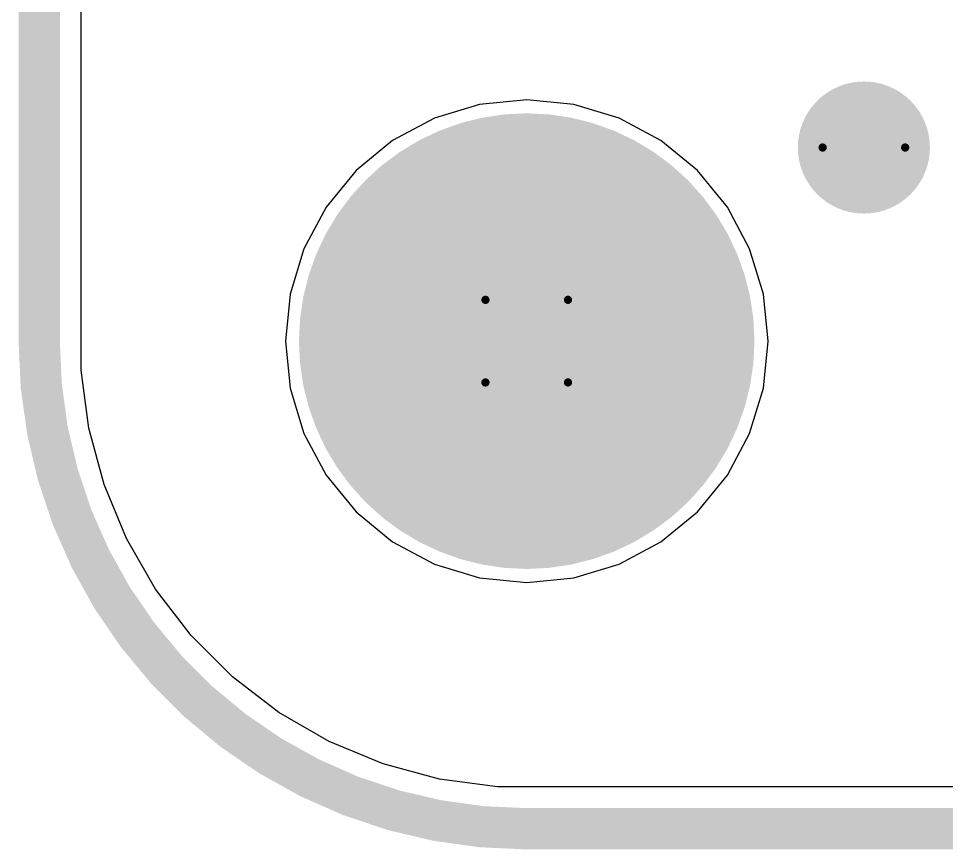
# Model space of a CAD drawing. Header units: millimetres. Extents: x -1.72 to 0.75, y -0.35 to 1.04.
# Drawn here: x -1.7198 to -1.495, y -0.35 to -0.1488 of the extents above; entities that cross this region are included whole.
import ezdxf

# ---------------------------------------------------------------- set-up
doc = ezdxf.new("R2010")
doc.units = ezdxf.units.MM
doc.header["$MEASUREMENT"] = 0
for name, color, linetype in [('BottomLayer', 5, 'Continuous'), ('BottomSolder', 6, 'Continuous'), ('DrillDrawing', 1, 'Continuous'), ('Mechanical1', 6, 'Continuous'), ('MultiLayer', 9, 'Continuous'), ('PadHoleLayer', 156, 'Continuous'), ('TopLayer', 1, 'Continuous'), ('TopSolder', 216, 'Continuous'), ('ViaHoleLayer', 16, 'Continuous')]:
    doc.layers.add(name, color=color, linetype=linetype)

msp = doc.modelspace()

# ---------------------------------------------------------------- linework, layer by layer
at = {"layer": 'BottomLayer'}
for p, q in [((-1.70461, -0.22689), (-1.70461, 0.91484)), ((-1.59669, -0.16843), (-1.6081, -0.16955)), ((-1.58529, -0.16955), (-1.59669, -0.16843)), ((-1.6081, -0.16955), (-1.61907, -0.17288)), ((-1.57432, -0.17288), (-1.58529, -0.16955)), ((-1.61907, -0.17288), (-1.62917, -0.17828)), ((-1.56421, -0.17828), (-1.57432, -0.17288)), ((-1.62917, -0.17828), (-1.63803, -0.18555)), ((-1.55535, -0.18555), (-1.56421, -0.17828)), ((-1.63803, -0.18555), (-1.6453, -0.19441)), ((-1.54808, -0.19441), (-1.55535, -0.18555)), ((-1.6453, -0.19441), (-1.65071, -0.20452)), ((-1.54268, -0.20452), (-1.54808, -0.19441)), ((-1.65071, -0.20452), (-1.65403, -0.21548)), ((-1.53935, -0.21548), (-1.54268, -0.20452)), ((-1.65403, -0.21548), (-1.65516, -0.22689)), ((-1.53823, -0.22689), (-1.53935, -0.21548)), ((-1.70461, -0.23396), (-1.70461, -0.22689)), ((-1.65516, -0.22689), (-1.65403, -0.2383)), ((-1.53935, -0.2383), (-1.53823, -0.22689)), ((-1.70276, -0.24799), (-1.70461, -0.23396)), ((-1.65403, -0.2383), (-1.65071, -0.24926)), ((-1.54268, -0.24926), (-1.53935, -0.2383)), ((-1.6991, -0.26165), (-1.70276, -0.24799)), ((-1.65071, -0.24926), (-1.6453, -0.25937)), ((-1.54808, -0.25937), (-1.54268, -0.24926)), ((-1.6453, -0.25937), (-1.63803, -0.26823)), ((-1.55535, -0.26823), (-1.54808, -0.25937)), ((-1.69369, -0.27472), (-1.6991, -0.26165)), ((-1.63803, -0.26823), (-1.62917, -0.2755)), ((-1.56421, -0.2755), (-1.55535, -0.26823)), ((-1.68661, -0.28697), (-1.69369, -0.27472)), ((-1.62917, -0.2755), (-1.61907, -0.2809)), ((-1.57432, -0.2809), (-1.56421, -0.2755)), ((-1.61907, -0.2809), (-1.6081, -0.28423)), ((-1.58529, -0.28423), (-1.57432, -0.2809)), ((-1.6081, -0.28423), (-1.59669, -0.28535)), ((-1.59669, -0.28535), (-1.58529, -0.28423)), ((-1.678, -0.2982), (-1.68661, -0.28697)), ((-1.668, -0.3082), (-1.678, -0.2982)), ((-1.65678, -0.31681), (-1.668, -0.3082)), ((-1.64453, -0.32388), (-1.65678, -0.31681)), ((-1.63146, -0.3293), (-1.64453, -0.32388)), ((-1.61779, -0.33296), (-1.63146, -0.3293)), ((-1.60377, -0.3348), (-1.61779, -0.33296)), ((-0.25104, -0.3348), (-1.60377, -0.3348))]:
    msp.add_line(p, q, dxfattribs=at)
for points, const_width in [([(-1.521, -0.18, 1), (-1.509, -0.18, 1)], 0.012), ([(-1.62228, -0.22689, 1), (-1.5711, -0.22689, 1)], 0.05118)]:
    msp.add_lwpolyline(points, format="xyb", close=True, dxfattribs=dict(at, const_width=const_width))
at = {"layer": 'BottomSolder'}
for points, const_width in [([(-1.523, -0.18, 1), (-1.507, -0.18, 1)], 0.016), ([(-1.62428, -0.22689, 1), (-1.5691, -0.22689, 1)], 0.05518)]:
    msp.add_lwpolyline(points, format="xyb", close=True, dxfattribs=dict(at, const_width=const_width))
at = {"layer": 'DrillDrawing'}
for points, const_width in [([(-1.7148, -0.22689), (-1.7148, 0.91484)], 0.006), ([(-1.60669, -0.21689), (-1.58669, -0.21689)], 0.002), ([(-1.60669, -0.23689), (-1.60669, -0.21689)], 0.002), ([(-1.58669, -0.23689), (-1.58669, -0.21689)], 0.002), ([(-1.60669, -0.23689), (-1.58669, -0.23689)], 0.002), ([(-1.59669, -0.345), (-0.25811, -0.345)], 0.006)]:
    msp.add_lwpolyline(points, dxfattribs=dict(at, const_width=const_width))
for points, const_width in [([(-1.505, -0.18, 1), (-1.525, -0.18, 1)], 0.002), ([(-1.5255, -0.18, 1), (-1.5245, -0.18, 1)], 0.001), ([(-1.5055, -0.18, 1), (-1.5045, -0.18, 1)], 0.001), ([(-1.60719, -0.21689, 1), (-1.60619, -0.21689, 1)], 0.001), ([(-1.60719, -0.21689, 1), (-1.60619, -0.21689, 1)], 0.001), ([(-1.58719, -0.21689, 1), (-1.58619, -0.21689, 1)], 0.001), ([(-1.58719, -0.21689, 1), (-1.58619, -0.21689, 1)], 0.001), ([(-1.7163, -0.22689, 1), (-1.7133, -0.22689, 1)], 0.003), ([(-1.7163, -0.22689, 1), (-1.7133, -0.22689, 1)], 0.003), ([(-1.60719, -0.23689, 1), (-1.60619, -0.23689, 1)], 0.001), ([(-1.60719, -0.23689, 1), (-1.60619, -0.23689, 1)], 0.001), ([(-1.58719, -0.23689, 1), (-1.58619, -0.23689, 1)], 0.001), ([(-1.58719, -0.23689, 1), (-1.58619, -0.23689, 1)], 0.001), ([(-1.59819, -0.345, 1), (-1.59519, -0.345, 1)], 0.003), ([(-1.59819, -0.345, 1), (-1.59519, -0.345, 1)], 0.003)]:
    msp.add_lwpolyline(points, format="xyb", close=True, dxfattribs=dict(at, const_width=const_width))
at = {"layer": 'DrillDrawing', "const_width": 0.006}
msp.add_lwpolyline([(-1.59669, -0.345, -0.414214), (-1.7148, -0.22689)], format="xyb", dxfattribs=at)
at = {"layer": 'Mechanical1', "const_width": 0.01}
for points in [[(-1.7148, -0.22689), (-1.7148, 0.91484)], [(-1.59669, -0.345), (-0.25811, -0.345)]]:
    msp.add_lwpolyline(points, dxfattribs=at)
at = {"layer": 'Mechanical1', "const_width": 0.005}
for points in [[(-1.7173, -0.22689, 1), (-1.7123, -0.22689, 1)], [(-1.7173, -0.22689, 1), (-1.7123, -0.22689, 1)], [(-1.59919, -0.345, 1), (-1.59419, -0.345, 1)], [(-1.59919, -0.345, 1), (-1.59419, -0.345, 1)]]:
    msp.add_lwpolyline(points, format="xyb", close=True, dxfattribs=at)
at = {"layer": 'Mechanical1', "const_width": 0.01}
msp.add_lwpolyline([(-1.59669, -0.345, -0.414214), (-1.7148, -0.22689)], format="xyb", dxfattribs=at)
at = {"layer": 'MultiLayer'}
for points, const_width in [([(-1.521, -0.18, 1), (-1.509, -0.18, 1)], 0.012), ([(-1.62228, -0.22689, 1), (-1.5711, -0.22689, 1)], 0.05118)]:
    msp.add_lwpolyline(points, format="xyb", close=True, dxfattribs=dict(at, const_width=const_width))
at = {"layer": 'PadHoleLayer', "const_width": 0.04724}
msp.add_lwpolyline([(-1.62031, -0.22689, 1), (-1.57307, -0.22689, 1)], format="xyb", close=True, dxfattribs=at)
at = {"layer": 'TopLayer'}
for p, q in [((-1.70461, -0.22689), (-1.70461, 0.91484)), ((-1.59669, -0.16843), (-1.6081, -0.16955)), ((-1.58529, -0.16955), (-1.59669, -0.16843)), ((-1.6081, -0.16955), (-1.61907, -0.17288)), ((-1.57432, -0.17288), (-1.58529, -0.16955)), ((-1.61907, -0.17288), (-1.62917, -0.17828)), ((-1.56421, -0.17828), (-1.57432, -0.17288)), ((-1.62917, -0.17828), (-1.63803, -0.18555)), ((-1.55535, -0.18555), (-1.56421, -0.17828)), ((-1.63803, -0.18555), (-1.6453, -0.19441)), ((-1.54808, -0.19441), (-1.55535, -0.18555)), ((-1.6453, -0.19441), (-1.65071, -0.20452)), ((-1.54268, -0.20452), (-1.54808, -0.19441)), ((-1.65071, -0.20452), (-1.65403, -0.21548)), ((-1.53935, -0.21548), (-1.54268, -0.20452)), ((-1.65403, -0.21548), (-1.65516, -0.22689)), ((-1.53823, -0.22689), (-1.53935, -0.21548)), ((-1.70461, -0.23396), (-1.70461, -0.22689)), ((-1.65516, -0.22689), (-1.65403, -0.2383)), ((-1.53935, -0.2383), (-1.53823, -0.22689)), ((-1.70276, -0.24799), (-1.70461, -0.23396)), ((-1.65403, -0.2383), (-1.65071, -0.24926)), ((-1.54268, -0.24926), (-1.53935, -0.2383)), ((-1.6991, -0.26165), (-1.70276, -0.24799)), ((-1.65071, -0.24926), (-1.6453, -0.25937)), ((-1.54808, -0.25937), (-1.54268, -0.24926)), ((-1.6453, -0.25937), (-1.63803, -0.26823)), ((-1.55535, -0.26823), (-1.54808, -0.25937)), ((-1.69369, -0.27472), (-1.6991, -0.26165)), ((-1.63803, -0.26823), (-1.62917, -0.2755)), ((-1.56421, -0.2755), (-1.55535, -0.26823)), ((-1.68661, -0.28697), (-1.69369, -0.27472)), ((-1.62917, -0.2755), (-1.61907, -0.2809)), ((-1.57432, -0.2809), (-1.56421, -0.2755)), ((-1.61907, -0.2809), (-1.6081, -0.28423)), ((-1.58529, -0.28423), (-1.57432, -0.2809)), ((-1.6081, -0.28423), (-1.59669, -0.28535)), ((-1.59669, -0.28535), (-1.58529, -0.28423)), ((-1.678, -0.2982), (-1.68661, -0.28697)), ((-1.668, -0.3082), (-1.678, -0.2982)), ((-1.65678, -0.31681), (-1.668, -0.3082)), ((-1.64453, -0.32388), (-1.65678, -0.31681)), ((-1.63146, -0.3293), (-1.64453, -0.32388)), ((-1.61779, -0.33296), (-1.63146, -0.3293)), ((-1.60377, -0.3348), (-1.61779, -0.33296)), ((-0.25104, -0.3348), (-1.60377, -0.3348))]:
    msp.add_line(p, q, dxfattribs=at)
for points, const_width in [([(-1.521, -0.18, 1), (-1.509, -0.18, 1)], 0.012), ([(-1.62228, -0.22689, 1), (-1.5711, -0.22689, 1)], 0.05118)]:
    msp.add_lwpolyline(points, format="xyb", close=True, dxfattribs=dict(at, const_width=const_width))
at = {"layer": 'TopSolder'}
for points, const_width in [([(-1.523, -0.18, 1), (-1.507, -0.18, 1)], 0.016), ([(-1.62428, -0.22689, 1), (-1.5691, -0.22689, 1)], 0.05518)]:
    msp.add_lwpolyline(points, format="xyb", close=True, dxfattribs=dict(at, const_width=const_width))
at = {"layer": 'ViaHoleLayer', "const_width": 0.006}
msp.add_lwpolyline([(-1.518, -0.18, 1), (-1.512, -0.18, 1)], format="xyb", close=True, dxfattribs=at)

doc.saveas('drawing.dxf')
